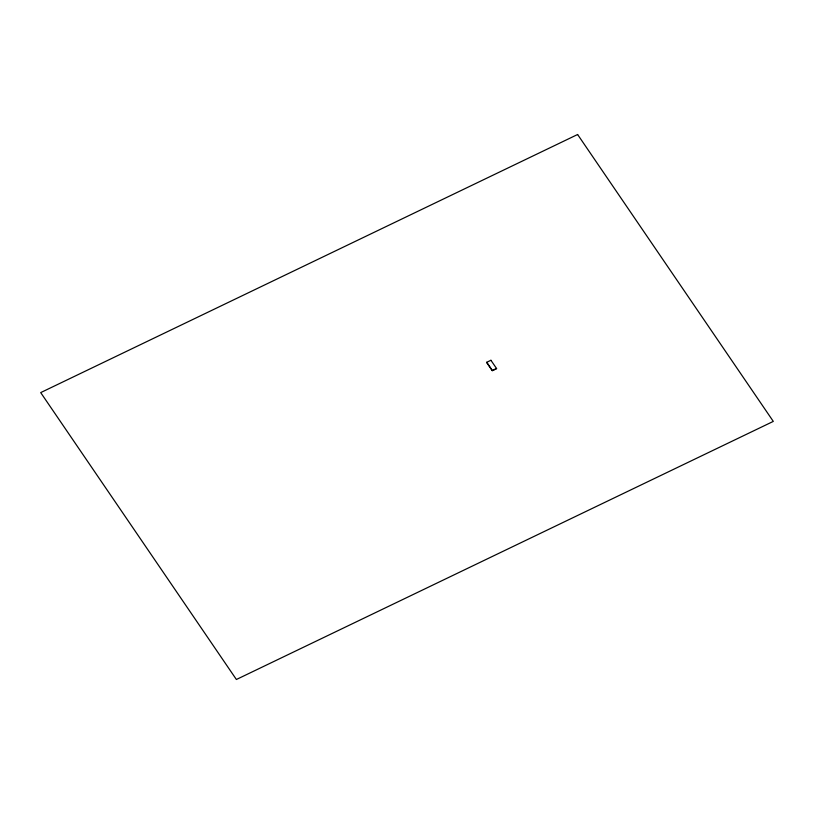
<?xml version="1.0" encoding="UTF-8"?>
<svg xmlns="http://www.w3.org/2000/svg" width="814" height="814" viewBox="0 0 814 814"><rect width="100%" height="100%" fill="white"/><g stroke="black" fill="none" stroke-linecap="round" stroke-linejoin="round"><path stroke-width="1.22" d="M496.509 368.477L492.338 370.482L486.752 362.291M577.614 134.503L40.7 392.602L236.386 679.497L773.3 421.398L577.614 134.503M490.944 360.266L486.558 362.372L492.277 370.757L496.662 368.65L490.923 360.287"/></g></svg>
